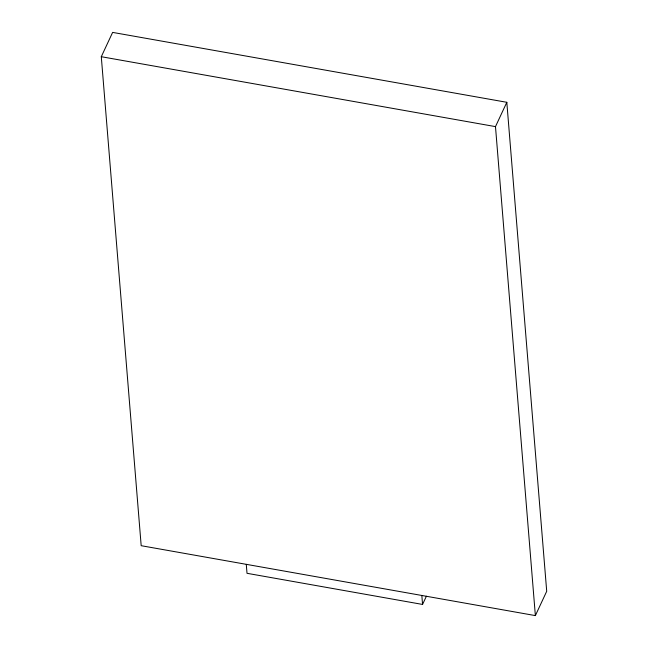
<?xml version="1.0" encoding="UTF-8"?>
<svg xmlns="http://www.w3.org/2000/svg" width="648" height="648" viewBox="0 0 648 648"><rect width="100%" height="100%" fill="white"/><g stroke="black" fill="none" stroke-linecap="round" stroke-linejoin="round"><path stroke-width="0.97" d="M101.291 56.708L112.631 32.4L506.817 102.303L546.71 591.292L535.37 615.6L141.183 545.697L101.291 56.708L495.485 126.619L506.817 102.303M246.281 564.335L247.01 573.302L422.561 604.438L426.392 596.217M495.485 126.619L535.37 615.6M421.832 595.463L422.561 604.438"/></g></svg>
